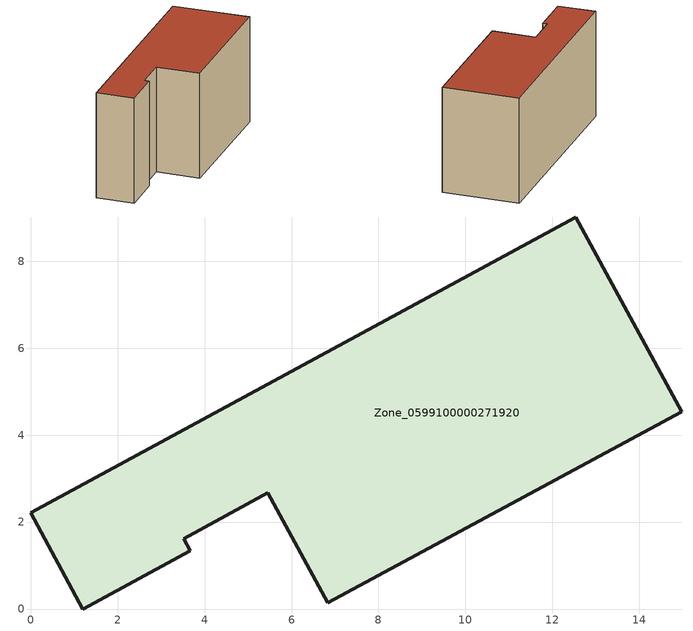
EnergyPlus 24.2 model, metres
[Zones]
Zone_0599100000271920
 floor ground (C_G): 12.54,9.02 14.98,4.54 6.83,0.14 5.46,2.67 3.52,1.62 3.67,1.34 1.2,0 0,2.22 z0
 wall outside (C_F): 1.2,0 3.67,1.34 3.52,1.62 5.46,2.67 6.83,0.14 14.98,4.54 12.54,9.02 0,2.22 1.2,0 z0:7.13
 roof outside (C_R): 12.54,9.02 0,2.22 1.2,0 3.67,1.34 3.52,1.62 5.46,2.67 6.83,0.14 14.98,4.54 z7.13
[BUILDING]
Pand.0599100000271920: North Axis=0; Terrain=City; Loads Convergence Tolerance Value=0.04; Temperature Convergence Tolerance Value=0.4; Solar Distribution=FullExterior; Maximum Number of Warmup Days=25; Minimum Number of Warmup Days=1
[Site:Location]
Rotterdam.The.Hague.AP_ZH_NLD Design_Conditions: Latitude=51.96; Longitude=4.45; Time Zone=1; Elevation=-4.5
[SITE:GROUNDTEMPERATURE:BUILDINGSURFACE]
18, 18, 18, 18, 18, 18, 18, 18, 18, 18, 18, 18
[MATERIAL] Thermal Absorptance=0.9; Solar Absorptance=0.7; Visible Absorptance=0.7
Name | Roughness | Thickness | Conductivity | Density | Specific Heat
G.TI.1975-1991 | MediumSmooth | 0.15 | 0.288461 | 540 | 1210
F.TI.1975-1991 | Rough | 0.3 | 0.230769 | 1920 | 840
R.TI.1975-1991 | MediumRough | 0.2 | 0.153846 | 1500 | 1000
[CONSTRUCTION]
C_G: G.TI.1975-1991
C_F: F.TI.1975-1991
C_R: R.TI.1975-1991
[ZONE]
Zone_0599100000271920: Type=1; Multiplier=1; Ceiling Height=Autocalculate; Volume=Autocalculate; Floor Area=autocalculate; Part of Total Floor Area=Yes
[ZONEINFILTRATION:DESIGNFLOWRATE]
Infil_Zone_0599100000271920: Zone or ZoneList or Space or SpaceList=Zone_0599100000271920; Schedule=AlwaysOn; Design Flow Rate Calculation Method=Flow/Area; Flow Rate per Floor Area=0.003; Constant Term Coefficient=1; Temperature Term Coefficient=0; Velocity Term Coefficient=0; Velocity Squared Term Coefficient=0
[HVACTEMPLATE:ZONE:IDEALLOADSAIRSYSTEM]
Zone_0599100000271920: Maximum Heating Supply Air Temperature=50; Minimum Cooling Supply Air Temperature=13; Maximum Heating Supply Air Humidity Ratio=0.0156; Minimum Cooling Supply Air Humidity Ratio=0.0077; Heating Limit=NoLimit; Cooling Limit=NoLimit; Dehumidification Control Type=ConstantSensibleHeatRatio; Cooling Sensible Heat Ratio=0.7; Dehumidification Setpoint=60; Humidification Control Type=None; Humidification Setpoint=30; Outdoor Air Method=None; Outdoor Air Flow Rate per Person=0.00944; Outdoor Air Flow Rate per Zone Floor Area=0; Outdoor Air Flow Rate per Zone=0; Demand Controlled Ventilation Type=None; Outdoor Air Economizer Type=NoEconomizer; Heat Recovery Type=None; Sensible Heat Recovery Effectiveness=0.7; Latent Heat Recovery Effectiveness=0.65
[ZONECONTROL:THERMOSTAT]
ThermostatControl_Zone_0599100000271920: Zone or ZoneList=Zone_0599100000271920; Control Type Schedule=DualSetpointControlType; Control 1=Thermostat_Zone_0599100000271920; Temperature Difference Between Cutout And Setpoint=0
[THERMOSTATSETPOINT:DUALSETPOINT]
Thermostat_Zone_0599100000271920: Heating Setpoint Temperature Schedule=HeatingSetpoint_Zone_0599100000271920; Cooling Setpoint Temperature Schedule=CoolingSetpoint_Zone_0599100000271920
[SCHEDULE:COMPACT]
HeatingSetpoint_Zone_0599100000271920: Through: 12/31, For: AllDays, Until: 24:00, 21
CoolingSetpoint_Zone_0599100000271920: Through: 12/31, For: AllDays, Until: 24:00, 24
DualSetpointControlType: Through: 12/31, For: AllDays, Until: 24:00, 4
AlwaysOn: Through: 12/31, For: AllDays, Until: 24:00, 1
